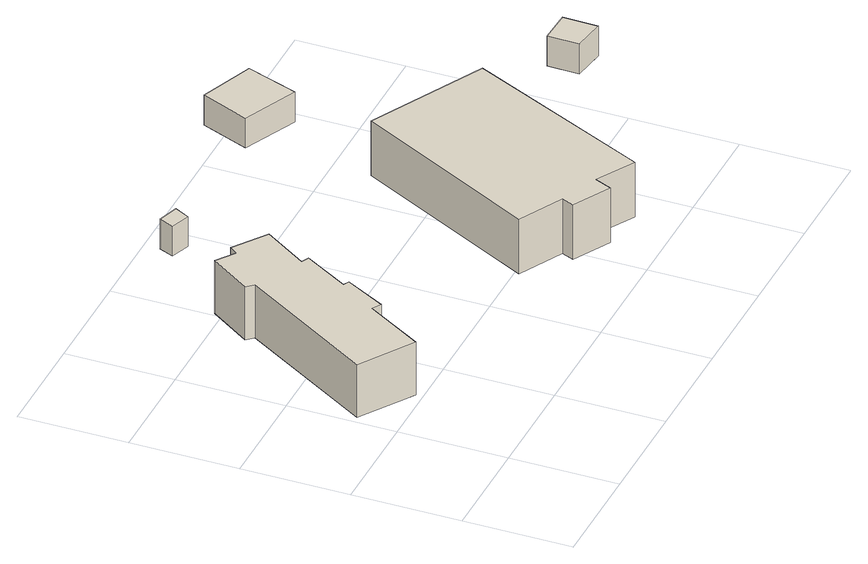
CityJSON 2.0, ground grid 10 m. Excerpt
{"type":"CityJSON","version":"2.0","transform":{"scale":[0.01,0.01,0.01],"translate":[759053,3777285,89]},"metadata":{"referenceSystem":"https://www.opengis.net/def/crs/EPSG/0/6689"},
"CityObjects":{
"building1":{"type":"Building","attributes":{"class":"3001","usage":"411","yearOfConstruction":1980,"measuredHeight":7.4,"storeysAboveGround":2,"storeysBelowGround":0,"LandSlideRiskAttribute.description":"1","LandSlideRiskAttribute.areaType":"1","BuildingDetailAttribute.totalFloorArea":230,"BuildingDetailAttribute.buildingFootprintArea":115,"BuildingDetailAttribute.buildingStructureType":"601","BuildingDetailAttribute.fireproofStructureType":"1011","BuildingDetailAttribute.urbanPlanType":"21","BuildingDetailAttribute.areaClassificationType":"23","BuildingDetailAttribute.districtsAndZonesType":"0","BuildingDetailAttribute.landUseType":"211","BuildingDetailAttribute.specifiedBuildingCoverageRate":-9999,"BuildingDetailAttribute.specifiedFloorAreaRate":-9999,"BuildingDetailAttribute.buildingHeight":8,"BuildingDetailAttribute.surveyYear":2021,"BuildingIDAttribute.prefecture":"35","BuildingIDAttribute.city":"35215"},"address":[{"country":"日本","locality":"山口県周南市大字川曲"}],"geometry":[{"type":"Solid","lod":"1","boundaries":[[[[0,1,2,3,4,5,6,7,8,9,10,11,12,13]],[[12,14,15,13]],[[11,16,14,12]],[[10,17,16,11]],[[9,18,17,10]],[[8,19,18,9]],[[7,20,19,8]],[[6,21,20,7]],[[5,22,21,6]],[[4,23,22,5]],[[3,24,23,4]],[[2,25,24,3]],[[1,26,25,2]],[[0,27,26,1]],[[13,15,27,0]],[[14,16,17,18,19,20,21,22,23,24,25,26,27,15]]]]}]},
"building2":{"type":"Building","attributes":{"class":"3001","usage":"461","yearOfConstruction":"0001","measuredHeight":3,"storeysAboveGround":9999,"storeysBelowGround":9999,"LandSlideRiskAttribute.description":"1","LandSlideRiskAttribute.areaType":"1","BuildingDetailAttribute.totalFloorArea":-9999,"BuildingDetailAttribute.buildingFootprintArea":-9999,"BuildingDetailAttribute.buildingStructureType":"611","BuildingDetailAttribute.fireproofStructureType":"1011","BuildingDetailAttribute.landUseType":"231","BuildingDetailAttribute.specifiedBuildingCoverageRate":-9999,"BuildingDetailAttribute.specifiedFloorAreaRate":-9999,"BuildingDetailAttribute.buildingHeight":-9999,"BuildingDetailAttribute.surveyYear":"0001","BuildingIDAttribute.prefecture":"35","BuildingIDAttribute.city":"35215"},"address":[{"country":"日本","locality":"山口県周南市大字川曲"}],"geometry":[{"type":"Solid","lod":"1","boundaries":[[[[28,29,30,31]],[[30,32,33,31]],[[29,34,32,30]],[[28,35,34,29]],[[31,33,35,28]],[[32,34,35,33]]]]}]},
"building3":{"type":"Building","attributes":{"class":"3001","usage":"411","yearOfConstruction":1968,"measuredHeight":8.4,"storeysAboveGround":2,"storeysBelowGround":0,"LandSlideRiskAttribute.description":"1","LandSlideRiskAttribute.areaType":"2","BuildingDetailAttribute.totalFloorArea":468,"BuildingDetailAttribute.buildingFootprintArea":234,"BuildingDetailAttribute.buildingStructureType":"601","BuildingDetailAttribute.fireproofStructureType":"1011","BuildingDetailAttribute.urbanPlanType":"21","BuildingDetailAttribute.areaClassificationType":"23","BuildingDetailAttribute.districtsAndZonesType":"0","BuildingDetailAttribute.landUseType":"211","BuildingDetailAttribute.specifiedBuildingCoverageRate":-9999,"BuildingDetailAttribute.specifiedFloorAreaRate":-9999,"BuildingDetailAttribute.buildingHeight":8,"BuildingDetailAttribute.surveyYear":2021,"BuildingIDAttribute.prefecture":"35","BuildingIDAttribute.city":"35215"},"address":[{"country":"日本","locality":"山口県周南市大字川曲"}],"geometry":[{"type":"Solid","lod":"1","boundaries":[[[[36,37,38,39,40,41,42,43]],[[42,44,45,43]],[[41,46,44,42]],[[40,47,46,41]],[[39,48,47,40]],[[38,49,48,39]],[[37,50,49,38]],[[36,51,50,37]],[[43,45,51,36]],[[44,46,47,48,49,50,51,45]]]]}]},
"building4":{"type":"Building","attributes":{"class":"3001","usage":"411","yearOfConstruction":"0001","measuredHeight":3,"storeysAboveGround":2,"storeysBelowGround":0,"LandSlideRiskAttribute.description":"1","LandSlideRiskAttribute.areaType":"2","BuildingDetailAttribute.totalFloorArea":55,"BuildingDetailAttribute.buildingFootprintArea":27.5,"BuildingDetailAttribute.buildingStructureType":"611","BuildingDetailAttribute.fireproofStructureType":"1011","BuildingDetailAttribute.urbanPlanType":"21","BuildingDetailAttribute.areaClassificationType":"23","BuildingDetailAttribute.districtsAndZonesType":"0","BuildingDetailAttribute.landUseType":"211","BuildingDetailAttribute.specifiedBuildingCoverageRate":-9999,"BuildingDetailAttribute.specifiedFloorAreaRate":-9999,"BuildingDetailAttribute.buildingHeight":8,"BuildingDetailAttribute.surveyYear":2021,"BuildingIDAttribute.prefecture":"35","BuildingIDAttribute.city":"35215"},"address":[{"country":"日本","locality":"山口県周南市大字川曲"}],"geometry":[{"type":"Solid","lod":"1","boundaries":[[[[52,53,54,55]],[[54,56,57,55]],[[53,58,56,54]],[[52,59,58,53]],[[55,57,59,52]],[[56,58,59,57]]]]}]},
"building5":{"type":"Building","attributes":{"class":"3001","usage":"461","yearOfConstruction":"0001","measuredHeight":3,"storeysAboveGround":9999,"storeysBelowGround":9999,"LandSlideRiskAttribute.description":"1","LandSlideRiskAttribute.areaType":"2","BuildingDetailAttribute.totalFloorArea":-9999,"BuildingDetailAttribute.buildingFootprintArea":-9999,"BuildingDetailAttribute.buildingStructureType":"611","BuildingDetailAttribute.fireproofStructureType":"1011","BuildingDetailAttribute.landUseType":"231","BuildingDetailAttribute.specifiedBuildingCoverageRate":-9999,"BuildingDetailAttribute.specifiedFloorAreaRate":-9999,"BuildingDetailAttribute.buildingHeight":-9999,"BuildingDetailAttribute.surveyYear":"0001","BuildingIDAttribute.prefecture":"35","BuildingIDAttribute.city":"35215"},"address":[{"country":"日本","locality":"山口県周南市大字川曲"}],"geometry":[{"type":"Solid","lod":"1","boundaries":[[[[60,61,62,63]],[[62,64,65,63]],[[61,66,64,62]],[[60,67,66,61]],[[63,65,67,60]],[[64,66,67,65]]]]}]}
},
"vertices":[
[1264,3025,100],[1571,2808,100],[1300,2403,100],[1371,2368,100],[1122,1952,100],[1177,1925,100],[969,1546,100],[889,1598,100],[570,1071,100],[73,1394,100],[832,2628,100],[772,2691,100],[1037,3074,100],[1207,2952,100],[1037,3074,630],[1207,2952,630],[772,2691,630],[832,2628,630],[73,1394,630],[570,1071,630],[889,1598,630],[969,1546,630],[1177,1925,630],[1122,1952,630],[1371,2368,630],[1300,2403,630],[1571,2808,630],[1264,3025,630],
[1471,3493,387],[1291,3560,387],[1350,3695,387],[1543,3633,387],[1350,3695,687],[1543,3633,687],[1291,3560,687],[1471,3493,687],
[2956,91,641],[2597,294,641],[2528,134,641],[2180,325,641],[2227,442,641],[1810,660,641],[2674,2350,641],[3748,1793,641],[2674,2350,1191],[3748,1793,1191],[1810,660,1191],[2227,442,1191],[2180,325,1191],[2528,134,1191],[2597,294,1191],[2956,91,1191],
[3355,3315,501],[2839,3545,501],[3020,3996,501],[3530,3801,501],[3020,3996,801],[3530,3801,801],[2839,3545,801],[3355,3315,801],
[4333,995,1155],[4028,1038,1155],[4036,1331,1155],[4341,1319,1155],[4036,1331,1455],[4341,1319,1455],[4028,1038,1455],[4333,995,1455]
]}
